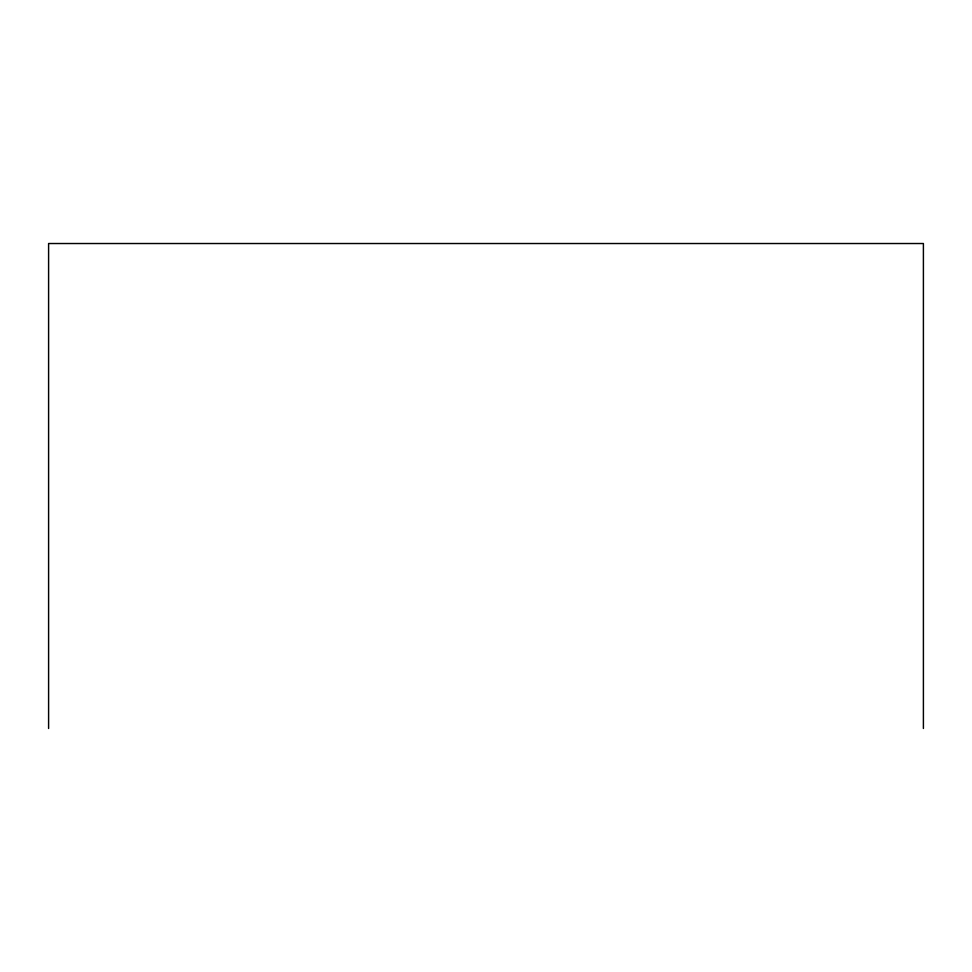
<?xml version="1.0" encoding="UTF-8"?>
<svg xmlns="http://www.w3.org/2000/svg" width="972" height="972" viewBox="0 0 972 972"><rect width="100%" height="100%" fill="white"/><g stroke="black" fill="none" stroke-linecap="round" stroke-linejoin="round"><path stroke-width="1.46" d="M923.4 728.478L923.4 243.522L48.6 243.522L48.6 728.478"/></g></svg>
